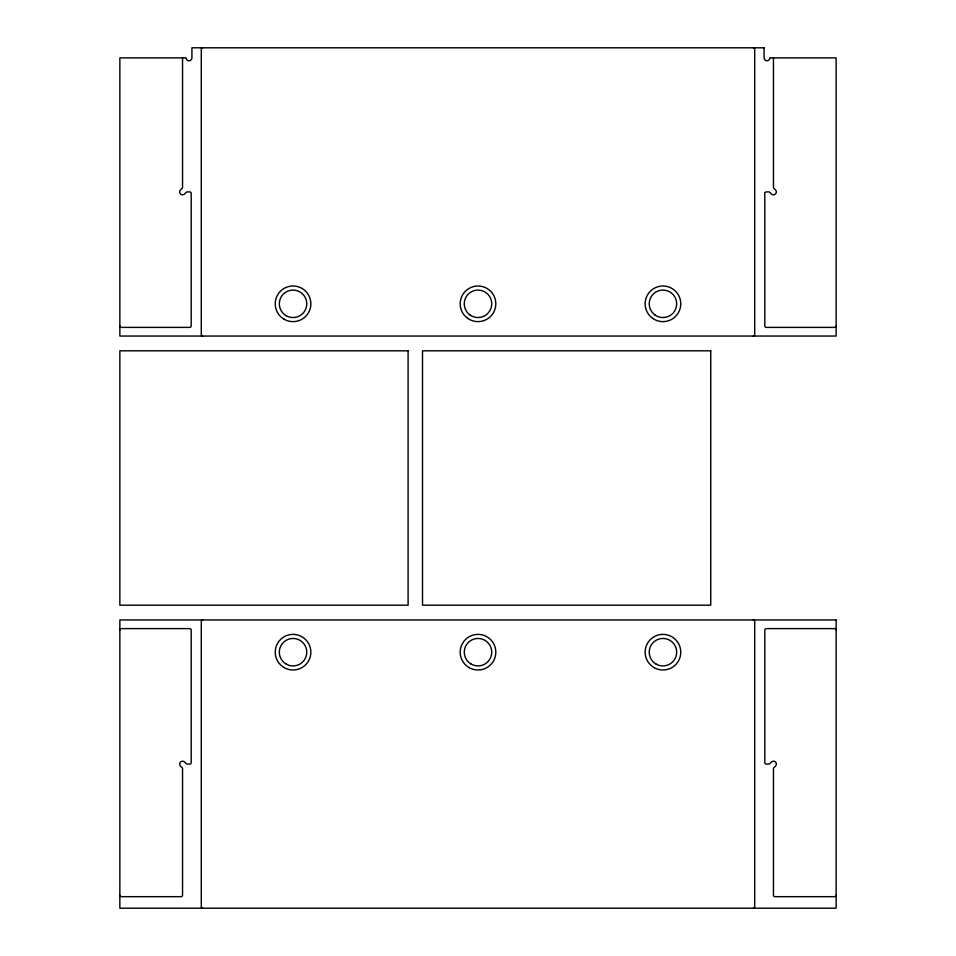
<?xml version="1.0" encoding="UTF-8"?>
<svg xmlns="http://www.w3.org/2000/svg" width="956" height="956" viewBox="0 0 956 956"><rect width="100%" height="100%" fill="white"/><g stroke="black" fill="none" stroke-linecap="round" stroke-linejoin="round"><path stroke-width="1.43" d="M773.452 57.886L773.452 187.245A1.446 1.446 0 0 0 773.87 188.272L775.483 189.886A2.88 2.88 0 0 1 775.483 193.96A2.88 2.88 0 0 1 771.408 193.96L769.795 192.347A1.446 1.446 0 0 0 768.779 191.917L766.246 191.917A1.446 1.446 0 0 0 764.8 193.363L764.8 325.948A1.446 1.446 0 0 0 766.246 327.394L834.696 327.394A1.446 1.446 0 0 0 836.142 325.948M182.548 57.886L182.548 187.245A1.446 1.446 0 0 1 182.13 188.272L180.517 189.886A2.88 2.88 0 0 0 180.517 193.96A2.88 2.88 0 0 0 184.592 193.96L186.205 192.347A1.446 1.446 0 0 1 187.221 191.917L189.754 191.917A1.446 1.446 0 0 1 191.2 193.363L191.2 325.948A1.446 1.446 0 0 1 189.754 327.394L121.304 327.394A1.446 1.446 0 0 1 119.859 325.948M836.142 895.234A1.446 1.446 0 0 1 834.696 896.668L774.886 896.668A1.446 1.446 0 0 1 773.452 895.234L773.452 768.755A1.446 1.446 0 0 1 773.87 767.728L775.483 766.115A2.88 2.88 0 0 0 775.483 762.04A2.88 2.88 0 0 0 771.408 762.04L769.795 763.653A1.446 1.446 0 0 1 768.779 764.083L766.246 764.083A1.446 1.446 0 0 1 764.8 762.637L764.8 630.052A1.446 1.446 0 0 1 766.246 628.606L834.696 628.606A1.446 1.446 0 0 1 836.142 630.052M119.859 895.234A1.446 1.446 0 0 0 121.304 896.668L181.114 896.668A1.446 1.446 0 0 0 182.548 895.234L182.548 768.755A1.446 1.446 0 0 0 182.13 767.728L180.517 766.115A2.88 2.88 0 0 1 180.517 762.04A2.88 2.88 0 0 1 184.592 762.04L186.205 763.653A1.446 1.446 0 0 0 187.221 764.083L189.754 764.083A1.446 1.446 0 0 0 191.2 762.637L191.2 630.052A1.446 1.446 0 0 0 189.754 628.606L121.304 628.606A1.446 1.446 0 0 0 119.859 630.052M753.268 908.2A1.446 1.446 0 0 0 754.714 906.754L754.714 621.4A1.446 1.446 0 0 0 753.268 619.954M202.732 908.2A1.446 1.446 0 0 1 201.286 906.754L201.286 621.4A1.446 1.446 0 0 1 202.732 619.954M753.268 47.8A1.446 1.446 0 0 1 754.714 49.246L754.714 334.6A1.446 1.446 0 0 1 753.268 336.046M202.732 47.8A1.446 1.446 0 0 0 201.286 49.246L201.286 334.6A1.446 1.446 0 0 0 202.732 336.046M764.083 47.8L191.917 47.8L191.917 57.886A2.88 2.88 0 0 1 189.037 60.766A2.88 2.88 0 0 1 186.157 57.886L119.859 57.886L119.859 336.046L836.142 336.046L836.142 57.886L769.843 57.886A2.88 2.88 0 0 1 766.963 60.766A2.88 2.88 0 0 1 764.083 57.886L764.083 47.8M408.104 350.816L119.859 350.816L119.859 605.184L408.104 605.184L408.104 350.816M710.75 350.816L422.516 350.816L422.516 605.184L710.75 605.184L710.75 350.816M836.142 619.954L119.859 619.954L119.859 908.2L836.142 908.2L836.142 619.954M286.179 664.073A13.731 13.731 0 0 0 306.768 652.183A13.731 13.731 0 0 0 286.179 640.293A13.731 13.731 0 0 0 286.179 664.073M284.135 667.611A17.817 17.817 0 0 0 310.855 652.183A17.817 17.817 0 0 0 284.135 636.756A17.817 17.817 0 0 0 284.135 667.611M471.141 664.073A13.731 13.731 0 0 0 491.731 652.183A13.731 13.731 0 0 0 471.141 640.293A13.731 13.731 0 0 0 471.141 664.073M469.097 667.611A17.817 17.817 0 0 0 495.817 652.183A17.817 17.817 0 0 0 469.097 636.756A17.817 17.817 0 0 0 469.097 667.611M656.091 664.073A13.731 13.731 0 0 0 676.681 652.183A13.731 13.731 0 0 0 656.091 640.293A13.731 13.731 0 0 0 656.091 664.073M654.047 667.611A17.817 17.817 0 0 0 680.768 652.183A17.817 17.817 0 0 0 654.047 636.756A17.817 17.817 0 0 0 654.047 667.611M655.051 315.038A13.731 13.731 0 0 0 676.621 305.048A13.731 13.731 0 0 0 657.19 291.353A13.731 13.731 0 0 0 655.051 315.038M652.697 318.384A17.817 17.817 0 0 0 680.696 305.418A17.817 17.817 0 0 0 655.469 287.648A17.817 17.817 0 0 0 652.697 318.384M470.101 315.038A13.731 13.731 0 0 0 491.671 305.048A13.731 13.731 0 0 0 472.228 291.353A13.731 13.731 0 0 0 470.101 315.038M467.747 318.384A17.817 17.817 0 0 0 495.746 305.418A17.817 17.817 0 0 0 470.519 287.648A17.817 17.817 0 0 0 467.747 318.384M286.179 315.707A13.731 13.731 0 0 0 306.768 303.817A13.731 13.731 0 0 0 286.179 291.927A13.731 13.731 0 0 0 286.179 315.707M284.135 319.244A17.817 17.817 0 0 0 310.855 303.817A17.817 17.817 0 0 0 284.135 288.389A17.817 17.817 0 0 0 284.135 319.244"/></g></svg>
